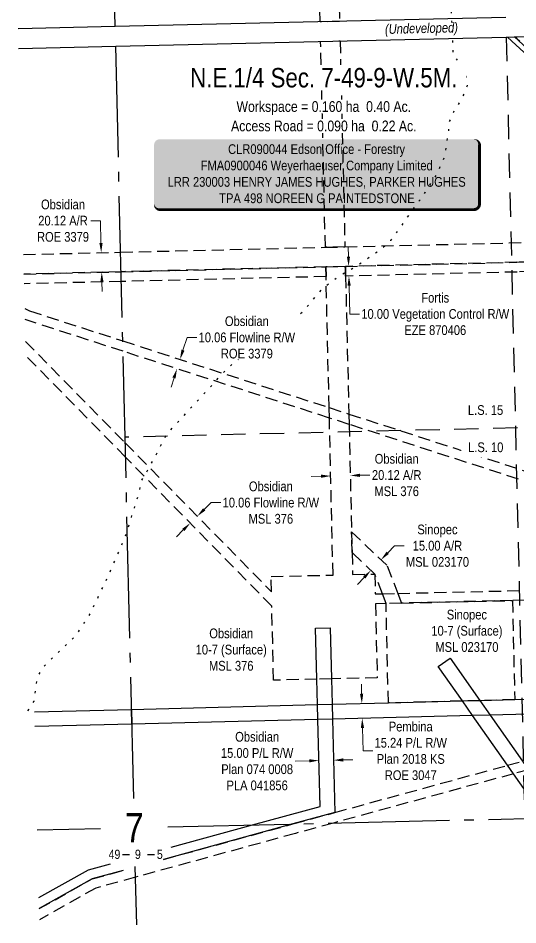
# Model space of a CAD drawing. Extents: x 612833 to 618292, y 5897289 to 5901614.
# Drawn here: x 613008 to 613523, y 5897338 to 5898271 of the extents above; entities that cross this region are included whole.
import ezdxf
from ezdxf.enums import TextEntityAlignment as Align

# ---------------------------------------------------------------- set-up
doc = ezdxf.new("R2010")
doc.units = 0
doc.header["$LTSCALE"] = 5
doc.header["$PDSIZE"] = 0.5
for name, pattern in [('foc-ACCESSROAD', [3.75, 2.5, -1.25]), ('foc-FLOWLINE', [3.75, 2.5, -1.25]), ('foc-LSD', [8, 5, -3]), ('foc-QUARTERLINE', [33, 25, -3, 2, -3]), ('foc-WHEELTRACKS', [2, 0.4, -1.6])]:
    doc.linetypes.add(name, pattern=pattern)
doc.layers.get('Defpoints').update_dxf_attribs({"color": 9})
for name, color, linetype in [('10', 1, 'Continuous'), ('9', 3, 'Continuous'), ('AS-SURFACE IMPACT', 7, 'Continuous'), ('C-AR', 13, 'foc-ACCESSROAD'), ('C-RW', 13, 'Continuous'), ('C-SYMBOL', 7, 'Continuous'), ('C-WS', 13, 'foc-ACCESSROAD'), ('F-EZE', 190, 'foc-FLOWLINE'), ('F-RW', 190, 'Continuous'), ('F-WS', 190, 'foc-ACCESSROAD'), ('L-AREAREQUIRED', 7, 'Continuous'), ('L-AREAWORK', 5, 'Continuous'), ('L-SEC', 7, 'Continuous'), ('L-SECLBL', 7, 'Continuous'), ('L-SECQ', 8, 'foc-QUARTERLINE'), ('L-SECTION-LSD', 7, 'foc-LSD'), ('T-WATER-P3', 160, 'foc-WHEELTRACKS')]:
    doc.layers.add(name, color=color, linetype=linetype)
for name, color, linetype, lineweight in [('C-RW-T', 13, 'Continuous', 9), ('C-WS-T', 13, 'Continuous', 9), ('F-EZE-T', 190, 'Continuous', 9), ('F-WS-T', 190, 'Continuous', 9), ('T-TEXT', 48, 'Continuous', 18)]:
    doc.layers.add(name, color=color, linetype=linetype, lineweight=lineweight)
doc.styles.add('100L', font='ARIALN.TTF', dxfattribs={"height": 11})
doc.styles.add('175L', font='ARIALN.TTF', dxfattribs={"height": 20})
doc.styles.add('80', font='ARIALN.TTF', dxfattribs={"height": 10})
doc.styles.add('80CG', font='ARIALN.TTF', dxfattribs={"height": 10})
doc.styles.add('80L', font='ARIALN.TTF', dxfattribs={"height": 10})
doc.styles.add('80LS', font='ARIALNI.TTF', dxfattribs={"height": 10})
doc.styles.add('SIMPLEX', font='ARIALN.TTF')
doc.dimstyles.new('Compass 5 000', dxfattribs={"dimscale": 5, "dimtxt": 9, "dimasz": 2, "dimexe": 0.2, "dimexo": 0.0625, "dimgap": 0.5, "dimtad": 0, "dimtih": 1, "dimtoh": 1, "dimzin": 0, "dimdsep": 46, "dimtxsty": '80CG', "dimcen": 0.1, "dimse1": 1, "dimse2": 1, "dimclrd": 256, "dimclrt": 256, "dimaunit": 1, "dimadec": 4, "dimazin": 0, "dimtfac": 0.06, "dimtofl": 0, "dimtmove": 0, "dimatfit": 1, "dimfxl": 0.2, "dimtolj": 1, "dimtzin": 0, "dimlwd": -1, "dimarcsym": 0})

# ---------------------------------------------------------------- blocks, each defined once
blk = doc.blocks.new('*D440')
at = {"layer": 'C-RW-T', "transparency": 16777216}
for p, q in [((613342.79, 5897507.58), (613352.79, 5897507.83)), ((613307.81, 5897506.71), (613293.29, 5897506.34))]:
    blk.add_line(p, q, dxfattribs=at)
for points in [[(613307.77, 5897508.37), (613307.85, 5897505.04), (613317.81, 5897506.96)], [(613342.75, 5897509.25), (613342.84, 5897505.92), (613332.8, 5897507.33)]]:
    blk.add_solid(points, dxfattribs=at)
at = {"layer": 'Defpoints', "color": 0, "transparency": 16777216}
for p in [(613317.54, 5897517.69), (613332.53, 5897518.06), (613317.81, 5897506.96)]:
    blk.add_point(p, dxfattribs=at)
at = {"layer": 'C-RW-T', "transparency": 16777216, "insert": (613254.2, 5897506.34), "char_height": 10, "attachment_point": 5, "style": '80CG'}
blk.add_mtext('\\A1;Obsidian\\P15.00 P/L R/W\\PPlan 074 0008\\PPLA 041856', dxfattribs=at)
blk = doc.blocks.new('*D443')
at = {"layer": 'C-WS-T', "transparency": 16777216}
for p, q in [((613199.69, 5897765.32), (613206.83, 5897772.33)), ((613206.83, 5897772.33), (613216.83, 5897772.33)), ((613178.25, 5897744.25), (613171.11, 5897737.24))]:
    blk.add_line(p, q, dxfattribs=at)
for points in [[(613198.53, 5897766.51), (613200.86, 5897764.13), (613192.56, 5897758.31)], [(613177.08, 5897745.44), (613179.41, 5897743.06), (613185.38, 5897751.26)]]:
    blk.add_solid(points, dxfattribs=at)
at = {"layer": 'Defpoints', "color": 0, "transparency": 16777216}
for p in [(613185.52, 5897751.12), (613192.56, 5897758.31), (613192.7, 5897758.17)]:
    blk.add_point(p, dxfattribs=at)
at = {"layer": 'C-WS-T', "transparency": 16777216, "insert": (613268.32, 5897772.33), "char_height": 10, "attachment_point": 5, "style": '80CG'}
blk.add_mtext('\\A1;Obsidian\\P10.06 Flowline R/W\\PMSL 376', dxfattribs=at)
blk = doc.blocks.new('*D444')
at = {"layer": 'C-WS-T', "transparency": 16777216}
for p, q in [((613319.92, 5897799.5), (613309.92, 5897799.26)), ((613360.04, 5897800.43), (613370.04, 5897800.67))]:
    blk.add_line(p, q, dxfattribs=at)
for points in [[(613319.88, 5897801.16), (613319.96, 5897797.83), (613329.92, 5897799.73)], [(613360, 5897802.1), (613360.08, 5897798.77), (613350.05, 5897800.2)]]:
    blk.add_solid(points, dxfattribs=at)
at = {"layer": 'Defpoints', "color": 0, "transparency": 16777216}
for p in [(613329.89, 5897801.15), (613350.01, 5897801.62), (613350.05, 5897800.2)]:
    blk.add_point(p, dxfattribs=at)
at = {"layer": 'C-WS-T', "transparency": 16777216, "insert": (613397.78, 5897800.67), "char_height": 10, "attachment_point": 5, "style": '80CG'}
blk.add_mtext('\\A1;Obsidian\\P20.12 A/R\\PMSL 376', dxfattribs=at)
blk = doc.blocks.new('*D445')
at = {"layer": 'Defpoints', "color": 0, "transparency": 16777216}
for p in [(613379.41, 5897715.64), (613381.66, 5897713.49), (613369.05, 5897704.78)]:
    blk.add_point(p, dxfattribs=at)
at = {"layer": 'F-WS-T', "transparency": 16777216}
for p, q in [((613388.56, 5897720.73), (613395.47, 5897727.96)), ((613395.47, 5897727.96), (613405.47, 5897727.96)), ((613364.4, 5897695.39), (613357.5, 5897688.16))]:
    blk.add_line(p, q, dxfattribs=at)
for points in [[(613387.36, 5897721.88), (613389.77, 5897719.58), (613381.66, 5897713.49)], [(613363.2, 5897696.54), (613365.61, 5897694.24), (613371.3, 5897702.63)]]:
    blk.add_solid(points, dxfattribs=at)
at = {"layer": 'F-WS-T', "transparency": 16777216, "insert": (613439.74, 5897727.96), "char_height": 10, "attachment_point": 5, "style": '80CG'}
blk.add_mtext('\\A1;Sinopec\\P15.00 A/R\\PMSL 023170', dxfattribs=at)
blk = doc.blocks.new('*D446')
at = {"layer": 'Defpoints', "color": 0, "transparency": 16777216}
for p in [(613397.7, 5897566.54), (613362.33, 5897550.4), (613398.09, 5897551.31)]:
    blk.add_point(p, dxfattribs=at)
at = {"layer": 'F-WS-T', "transparency": 16777216}
for p, q in [((613361.69, 5897575.63), (613361.44, 5897585.63)), ((613362.59, 5897540.4), (613363.19, 5897516.87)), ((613363.19, 5897516.87), (613373.19, 5897516.87))]:
    blk.add_line(p, q, dxfattribs=at)
for points in [[(613363.36, 5897575.67), (613360.03, 5897575.59), (613361.95, 5897565.63)], [(613364.25, 5897540.45), (613360.92, 5897540.36), (613362.33, 5897550.4)]]:
    blk.add_solid(points, dxfattribs=at)
at = {"layer": 'F-WS-T', "transparency": 16777216, "insert": (613412.27, 5897516.87), "char_height": 10, "attachment_point": 5, "style": '80CG'}
blk.add_mtext('\\A1;Pembina\\P15.24 P/L R/W\\PPlan 2018 KS\\PROE 3047', dxfattribs=at)
blk = doc.blocks.new('*D449')
at = {"layer": 'C-WS-T', "transparency": 16777216}
for p, q in [((613177.9, 5897929.16), (613182.14, 5897942.28)), ((613182.14, 5897942.28), (613192.14, 5897942.28)), ((613168.65, 5897900.55), (613165.58, 5897891.04))]:
    blk.add_line(p, q, dxfattribs=at)
for points in [[(613176.31, 5897929.67), (613179.48, 5897928.65), (613174.82, 5897919.65)], [(613167.06, 5897901.07), (613170.24, 5897900.04), (613171.73, 5897910.07)]]:
    blk.add_solid(points, dxfattribs=at)
at = {"layer": 'Defpoints', "color": 0, "transparency": 16777216}
for p in [(613174.82, 5897919.65), (613556.34, 5897796.33), (613553.24, 5897786.75)]:
    blk.add_point(p, dxfattribs=at)
at = {"layer": 'C-WS-T', "transparency": 16777216, "insert": (613243.63, 5897942.28), "char_height": 10, "attachment_point": 5, "style": '80CG', "bg_fill": 3, "box_fill_scale": 1.1, "bg_fill_color": 256, "bg_fill_true_color": 13158600, "bg_fill_transparency": 0}
blk.add_mtext('\\A1;Obsidian\\P10.06 Flowline R/W\\PROE 3379', dxfattribs=at)
blk = doc.blocks.new('*D450')
at = {"layer": 'C-WS-T', "transparency": 16777216}
for p, q in [((613092.96, 5898062.38), (613082.96, 5898062.38)), ((613093.51, 5898039.51), (613092.96, 5898062.38)), ((613094.47, 5897999.39), (613094.71, 5897989.39))]:
    blk.add_line(p, q, dxfattribs=at)
for points in [[(613095.18, 5898039.55), (613091.84, 5898039.47), (613093.75, 5898029.51)], [(613096.13, 5897999.43), (613092.8, 5897999.35), (613094.23, 5898009.38)]]:
    blk.add_solid(points, dxfattribs=at)
at = {"layer": 'Defpoints', "color": 0, "transparency": 16777216}
for p in [(613254.56, 5898033.35), (613255.04, 5898013.23), (613094.23, 5898009.38)]:
    blk.add_point(p, dxfattribs=at)
at = {"layer": 'C-WS-T', "transparency": 16777216, "insert": (613054.42, 5898062.38), "char_height": 10, "attachment_point": 5, "style": '80CG'}
blk.add_mtext('\\A1;Obsidian\\P20.12 A/R\\PROE 3379', dxfattribs=at)
blk = doc.blocks.new('*D453')
at = {"layer": 'Defpoints', "color": 0, "transparency": 16777216}
for p in [(613509.02, 5898019.3), (613348.63, 5898005.46), (613509.26, 5898009.3)]:
    blk.add_point(p, dxfattribs=at)
at = {"layer": 'F-EZE-T', "transparency": 16777216}
for p, q in [((613348.15, 5898025.46), (613347.91, 5898035.45)), ((613348.87, 5897995.46), (613349.56, 5897966.39)), ((613349.56, 5897966.39), (613359.56, 5897966.39))]:
    blk.add_line(p, q, dxfattribs=at)
for points in [[(613349.82, 5898025.5), (613346.48, 5898025.42), (613348.39, 5898015.46)], [(613350.53, 5897995.5), (613347.2, 5897995.42), (613348.63, 5898005.46)]]:
    blk.add_solid(points, dxfattribs=at)
at = {"layer": 'F-EZE-T', "transparency": 16777216, "insert": (613437.5, 5897966.39), "char_height": 10, "attachment_point": 5, "style": '80CG'}
blk.add_mtext('\\A1;Fortis\\P10.00 Vegetation Control R/W\\PEZE 870406', dxfattribs=at)
blk = doc.blocks.new('L-SECLBL')
at = {"layer": '9', "color": 7}
for p, q in [((-5.08, -27.83), (-12.29, -27.83)), ((20.7, -27.83), (13.5, -27.83))]:
    blk.add_line(p, q, dxfattribs=at)
at = {"layer": '10', "color": 2, "style": 'SIMPLEX'}
blk.add_attdef('SEC', text='', height=30, dxfattribs=at).set_placement((0, 0), align=Align.MIDDLE)
at = {"layer": '10', "color": 5, "style": '80L'}
blk.add_attdef('TWP', text='', height=9.5, dxfattribs=at).set_placement((-14.43, -27.37), align=Align.MIDDLE_RIGHT)
blk.add_attdef('RGE', text='', height=9.5, dxfattribs=at).set_placement((3.62, -27.37), align=Align.MIDDLE_CENTER)
blk.add_attdef('MER', text='', height=9.5, dxfattribs=at).set_placement((23.17, -27.37), align=Align.MIDDLE_LEFT)
blk = doc.blocks.new('*U505')
h = blk.add_hatch(color=255)
edge = h.paths.add_edge_path()
edge.add_line((-161.5, -37), (161.5, -37))
edge.add_arc((161.5, -31), 6, 270, 360)
edge.add_line((167.5, -31), (167.5, 29.5))
edge.add_arc((161.5, 29.5), 6, 0, 90)
edge.add_line((161.5, 35.5), (-161.5, 35.5))
edge.add_arc((-161.5, 29.5), 6, 90, 180)
edge.add_line((-167.5, 29.5), (-167.5, -31))
edge.add_arc((-161.5, -31), 6, 180, 270)
at = {"color": 44, "flags": 128}
blk.add_lwpolyline([(-161.5, -37, 3, 3, 0), (161.5, -37, 3, 3, 0.414214), (167.5, -31, 3, 3, 0), (167.5, 29.5, 3, 0, 0.414214), (161.5, 35.5, 0, 0, 0), (-161.5, 35.5, 0, 0, 0.414214), (-167.5, 29.5, 0, 0, 0), (-167.5, -31, 0, 3, 0.414214)], format="xyseb", close=True, dxfattribs=at)
at = {"color": 44, "style": '80'}
blk.add_attdef('ENTER_TEXT_001', (-35.99, -5), '', height=10, dxfattribs=at)

msp = doc.modelspace()

# ---------------------------------------------------------------- linework, layer by layer
at = {"layer": 'C-AR'}
for points in [[(613013.783, 5898027.597), (613113.754, 5898029.988), (613324.413, 5898035.025), (613344.539, 5898035.506), (613662.839, 5898043.11), (613769.547, 5898045.664), (613876.766, 5898048.233), (613886.816, 5898048.473), (613917.33, 5898049.203), (613917.813, 5898029.078), (613887.302, 5898028.348), (613877.251, 5898028.107), (613780.083, 5898025.784), (613663.311, 5898022.992), (613536.469, 5898019.957), (613521.465, 5898019.599), (613345.009, 5898015.38), (613324.884, 5898014.898), (613114.233, 5898009.862), (613014.263, 5898007.472)], [(613015.109, 5897971.995), (613020.1, 5897969.677), (613115.93, 5897938.698), (613328.274, 5897870.048), (613348.564, 5897863.488), (613772.748, 5897726.382), (613772.988, 5897715.727), (613348.814, 5897852.829), (613328.523, 5897859.389), (613116.184, 5897928.04), (613016.419, 5897960.289), (613015.376, 5897960.773)], [(613157.739, 5897405.223), (613290.999, 5897441.721), (613334.145, 5897453.543), (613511.804, 5897502.091), (613527.189, 5897506.296)], [(613533.335, 5897497.541), (613517.949, 5897493.336), (613336.802, 5897443.834), (613332.694, 5897442.703), (613293.692, 5897432.026), (613131.495, 5897387.6), (613129.084, 5897386.939), (613088.29, 5897375.765), (613030.096, 5897343.26)], [(613029.825, 5897354.638), (613084.449, 5897385.15), (613116.415, 5897393.905)]]:
    msp.add_lwpolyline(points, dxfattribs=at)
at = {"layer": 'C-RW'}
msp.add_lwpolyline([(613519.078, 5898251.538), (613676.275, 5898107.141), (613669.086, 5898106.957), (613511.877, 5898251.369), (613519.078, 5898251.538)], close=True, dxfattribs=at)
for points in [[(613165.669, 5897417.762), (613249.591, 5897440.746), (613318.989, 5897459.759), (613316.746, 5897549.244), (613316.364, 5897564.474), (613315.708, 5897590.66), (613314.395, 5897643.089), (613329.385, 5897643.463), (613330.699, 5897591.01), (613331.354, 5897564.854), (613331.736, 5897549.625), (613334.145, 5897453.543), (613290.999, 5897441.721), (613157.739, 5897405.223)], [(613029.556, 5897365.937), (613080.64, 5897394.472), (613103.204, 5897400.653)], [(613116.415, 5897393.905), (613084.449, 5897385.15), (613029.825, 5897354.638)]]:
    msp.add_lwpolyline(points, dxfattribs=at)
at = {"layer": 'C-WS'}
for points in [[(613334.572, 5898414.149), (613339.11, 5898267.43), (613318.984, 5898266.959), (613314.447, 5898413.671)], [(613015.916, 5897938.123), (613118.432, 5897833.771), (613268.956, 5897680.551), (613268.587, 5897696.326), (613332.305, 5897697.817), (613328.523, 5897859.389), (613328.274, 5897870.048), (613325.118, 5898004.896), (613324.884, 5898014.898), (613345.009, 5898015.38), (613345.244, 5898005.378), (613348.564, 5897863.488), (613348.814, 5897852.829), (613351.399, 5897742.356), (613351.896, 5897721.142), (613352.43, 5897698.287), (613375.297, 5897698.823), (613375.776, 5897678.397), (613383.042, 5897678.565), (613398.969, 5897678.935), (613773.614, 5897687.649)], [(613773.847, 5897677.587), (613516.888, 5897671.621), (613402.777, 5897668.976), (613386.85, 5897668.607), (613375.897, 5897668.354), (613377.794, 5897592.113), (613330.699, 5897591.01), (613315.708, 5897590.66), (613271.084, 5897589.616), (613269.301, 5897665.837), (613118.782, 5897819.051), (613016.267, 5897923.402)]]:
    msp.add_lwpolyline(points, dxfattribs=at)
for points in [[(613339.581, 5898247.326), (613344.539, 5898035.506), (613324.413, 5898035.025), (613319.456, 5898246.854), (613339.581, 5898247.326)], [(613533.586, 5898251.879), (613690.785, 5898107.478), (613676.275, 5898107.141), (613519.078, 5898251.538), (613533.586, 5898251.879)]]:
    msp.add_lwpolyline(points, close=True, dxfattribs=at)
at = {"layer": 'F-EZE'}
msp.add_lwpolyline([(613521.704, 5898009.598), (613345.246, 5898005.378), (613345.009, 5898015.381), (613521.465, 5898019.599), (613536.469, 5898019.958), (613663.311, 5898022.992), (613663.546, 5898012.989), (613536.708, 5898009.957), (613521.704, 5898009.598)], close=True, dxfattribs=at)
msp.add_lwpolyline([(613014.263, 5898007.472), (613114.233, 5898009.862), (613324.884, 5898014.899), (613325.118, 5898004.896), (613114.472, 5897999.86), (613014.501, 5897997.469)], dxfattribs=at)
at = {"layer": 'F-RW'}
for points in [[(613547.002, 5897347.745), (613544.497, 5897447.131), (613544.463, 5897447.696), (613543.942, 5897456.304), (613517.948, 5897493.336), (613511.803, 5897502.09), (613475.872, 5897553.281), (613465.363, 5897568.256), (613440.429, 5897603.776), (613452.713, 5897612.398), (613483.378, 5897568.714), (613493.888, 5897553.739), (613527.189, 5897506.295), (613533.334, 5897497.54), (613558.666, 5897461.45), (613559.48, 5897448.05), (613562.004, 5897348.099)], [(613717.734, 5897559.433), (613493.889, 5897553.741), (613475.874, 5897553.283), (613331.736, 5897549.625), (613316.746, 5897549.244), (613316.746, 5897549.244), (613125.331, 5897544.379), (613124.968, 5897559.609), (613316.364, 5897564.474), (613331.354, 5897564.854), (613389.223, 5897566.324), (613465.365, 5897568.258), (613483.379, 5897568.715), (613519.254, 5897569.627), (613755.173, 5897575.626)], [(613025, 5897557.066), (613124.967, 5897559.609), (613125.33, 5897544.379), (613025.363, 5897541.836)]]:
    msp.add_lwpolyline(points, dxfattribs=at)
at = {"layer": 'F-WS'}
msp.add_lwpolyline([(613465.365, 5897568.258), (613389.223, 5897566.324), (613386.85, 5897668.607), (613383.042, 5897678.565), (613375.297, 5897698.823), (613351.896, 5897721.142), (613351.399, 5897742.356), (613388.106, 5897707.346), (613398.969, 5897678.935), (613402.777, 5897668.976), (613516.888, 5897671.621), (613519.254, 5897569.627), (613483.379, 5897568.715), (613465.365, 5897568.258)], close=True, dxfattribs=at)
at = {"layer": 'L-SEC'}
for p, q in [((613509.994, 5898271.457), (613108.221, 5898262.023)), ((613108.221, 5898262.023), (613008.251, 5898259.693)), ((613510.475, 5898251.353), (613912.25, 5898260.787)), ((613108.701, 5898241.919), (613510.475, 5898251.353)), ((613008.73, 5898239.589), (613108.701, 5898241.919))]:
    msp.add_line(p, q, dxfattribs=at)
at = {"layer": 'L-SECQ'}
for p, q in [((613108.222, 5898262.024), (613090.009, 5899026.124)), ((613127.154, 5897467.878), (613108.701, 5898241.92)), ((613162.383, 5897438.699), (613931.553, 5897456.845)), ((613027.897, 5897435.527), (613093.12, 5897437.065)), ((613130.252, 5897337.913), (613128.822, 5897397.898))]:
    msp.add_line(p, q, dxfattribs=at)
at = {"layer": 'L-SECTION-LSD', "flags": 128}
for points in [[(613510.475, 5898251.353), (613529.442, 5897447.359)], [(613921.903, 5897858.815), (613118.291, 5897839.657)]]:
    msp.add_lwpolyline(points, dxfattribs=at)
at = {"layer": 'T-WATER-P3', "flags": 128}
for points in [[(613452.306, 5898164.379), (613456.477, 5898174.552), (613465.152, 5898187.894), (613470.658, 5898201.402), (613469.323, 5898210.241), (613464.318, 5898222.916), (613456.144, 5898232.755), (613451.314, 5898346.979), (613444.302, 5898417.079), (613434.79, 5898450.654), (613421.109, 5898471.001), (613393.383, 5898499.747), (613356.346, 5898548.445), (613324.783, 5898592.22), (613297.052, 5898627.467), (613290.212, 5898648.98), (613286.041, 5898678.165), (613284.871, 5898738.604), (613291.21, 5898770.624), (613307.059, 5898822.389), (613308.56, 5898831.228)], [(613018.365, 5897558.212), (613024.665, 5897567.989), (613027.98, 5897591.022), (613032.787, 5897601.793), (613045.385, 5897614.222), (613068.427, 5897636.261), (613082.535, 5897658.351), (613100.289, 5897695.359), (613118.031, 5897735.831), (613132.287, 5897780.407), (613135.287, 5897794.737), (613149.709, 5897820.256), (613161.147, 5897842.793), (613223.683, 5897910.481), (613237.276, 5897922.081), (613290.35, 5897960.892), (613300.793, 5897968.349), (613323.029, 5897994.079), (613337.285, 5898004.519), (613356.514, 5898015.952), (613380.586, 5898032.406), (613391.858, 5898041.852), (613427.181, 5898091.545), (613438.629, 5898109.005), (613447.271, 5898128.26), (613451.305, 5898154.206), (613452.306, 5898164.379)]]:
    msp.add_lwpolyline(points, dxfattribs=at)

# ---------------------------------------------------------------- block references
at = {"layer": 'AS-SURFACE IMPACT', "color": 6}
ref = msp.add_blockref('*U505', (613315.584, 5898110.756), dxfattribs=at)
ref.add_attrib('ENTER_TEXT_001', 'CLR090044 Edson Office - Forestry', (613224.305, 5898131.018), dxfattribs={"layer": '0', "color": 44, "height": 10, "style": '80'})
ref.add_attrib('ENTER_TEXT_002', 'FMA0900046 Weyerhaeuser Company Limited', (613196.13, 5898114.174), dxfattribs={"layer": '0', "color": 44, "height": 10, "style": '80'})
ref.add_attrib('ENTER_TEXT_003', 'LRR 230003 HENRY JAMES HUGHES, PARKER HUGHES', (613162.075, 5898097.33), dxfattribs={"layer": '0', "color": 44, "height": 10, "style": '80'})
ref.add_attrib('ENTER_TEXT_004', 'TPA 498 NOREEN G PAINTEDSTONE', (613215.175, 5898080.486), dxfattribs={"layer": '0', "color": 44, "height": 10, "style": '80'})
at = {"layer": 'L-SECLBL'}
msp.add_blockref('L-SECLBL', (613127.869, 5897437.885), dxfattribs=at).add_auto_attribs({'SEC': '7', 'TWP': '49', 'RGE': '9', 'MER': '5'})

# ---------------------------------------------------------------- texts
at = {"layer": 'C-RW-T', "insert": (613227.539, 5897621.066), "char_height": 10, "width": 72.62387, "attachment_point": 5, "style": '80CG'}
msp.add_mtext('\\A1;Obsidian\\P10-7 (Surface)\\PMSL 376', dxfattribs=at)
at = {"layer": 'F-WS-T', "insert": (613470.067, 5897640.39), "char_height": 10, "width": 72.62387, "attachment_point": 5, "style": '80CG'}
msp.add_mtext('\\A1;Sinopec\\P10-7 (Surface)\\PMSL 023170', dxfattribs=at)
at = {"layer": 'T-TEXT', "style": '80LS'}
msp.add_text('(Undeveloped)', height=10, rotation=1.34515, dxfattribs=at).set_placement((613423.254, 5898260.397), align=Align.MIDDLE_CENTER)

# ---------------------------------------------------------------- dimensions: what is measured, and where the dimension line sits
at = {"layer": 'C-RW-T'}
dim = msp.add_linear_dim(base=(613317.806, 5897506.956), p1=(613332.527, 5897518.063), p2=(613317.537, 5897517.687), angle=181.43624, text='Obsidian\\P15.00 P/L R/W\\PPlan 074 0008\\PPLA 041856', dimstyle='Compass 5 000', dxfattribs=at)
dim.commit()
dim.dimension.update_dxf_attribs({"geometry": '*D440', "text_midpoint": (613254.203, 5897506.341), "dimtype": 161})
at = {"layer": 'C-WS-T'}
for p1, p2, distance, text, picture, middle in [((613329.886, 5897801.152), (613350.012, 5897801.623), -1.422, 'Obsidian\\P20.12 A/R\\PMSL 376', '*D444', (613397.775, 5897800.669)), ((613185.521, 5897751.117), (613192.701, 5897758.171), 0.201, 'Obsidian\\P10.06 Flowline R/W\\PMSL 376', '*D443', (613268.321, 5897772.331))]:
    dim = msp.add_aligned_dim(p1=p1, p2=p2, distance=distance, text=text, dimstyle='Compass 5 000', dxfattribs=at)
    dim.commit()
    dim.dimension.update_dxf_attribs({"geometry": picture, "text_midpoint": middle})
at = {"layer": 'F-WS-T'}
dim = msp.add_aligned_dim(p1=(613369.054, 5897704.777), p2=(613379.412, 5897715.638), distance=-3.11, text='Sinopec\\P15.00 A/R\\PMSL 023170', dimstyle='Compass 5 000', dxfattribs=at)
dim.commit()
dim.dimension.update_dxf_attribs({"geometry": '*D445', "text_midpoint": (613439.74, 5897727.964)})
dim = msp.add_linear_dim(base=(613362.335, 5897550.401), p1=(613397.699, 5897566.54), p2=(613398.086, 5897551.309), angle=271.453884, text='Pembina\\P15.24 P/L R/W\\PPlan 2018 KS\\PROE 3047', dimstyle='Compass 5 000', dxfattribs=at)
dim.commit()
dim.dimension.update_dxf_attribs({"geometry": '*D446', "text_midpoint": (613412.272, 5897516.873), "dimtype": 161})

# ---------------------------------------------------------------- next in the draw order: texts
at = {"layer": 'C-SYMBOL', "color": 3, "insert": (613322.782, 5898219.505), "char_height": 20, "width": 286.53479, "attachment_point": 2, "style": '175L', "bg_fill": 3, "box_fill_scale": 1.15, "bg_fill_color": 256, "bg_fill_true_color": 256, "bg_fill_transparency": 0}
msp.add_mtext('N.E.1/4 Sec. 7-49-9-W.5M.', dxfattribs=at)
at = {"layer": 'L-AREAWORK', "color": 5, "insert": (613322.797, 5898165.359), "char_height": 11, "width": 190.93929, "attachment_point": 2, "style": '100L', "bg_fill": 3, "box_fill_scale": 1.15, "bg_fill_color": 256, "bg_fill_true_color": 256, "bg_fill_transparency": 0}
msp.add_mtext('Access Road = 0.090 ha  0.22 Ac.', dxfattribs=at)
at = {"layer": 'L-SECTION-LSD', "char_height": 10, "attachment_point": 1, "style": '100L', "bg_fill": 3, "box_fill_scale": 1.5, "bg_fill_color": 256, "bg_fill_transparency": 0}
for s, width, insert in [('\\pi1.8458;L.S. 15', 36.85945, (613469.254, 5897872.565)), ('\\pi2.02908;L.S. 10', 36.95405, (613469.254, 5897834.28))]:
    msp.add_mtext_dynamic_manual_height_columns(s, width=width, gutter_width=55, heights=[0], dxfattribs=dict(at, insert=insert))

# ---------------------------------------------------------------- next in the draw order: texts
at = {"layer": 'L-AREAREQUIRED', "color": 5, "insert": (613322.782, 5898185.359), "char_height": 11, "width": 179.70668, "attachment_point": 2, "style": '100L', "bg_fill": 3, "box_fill_scale": 1.15, "bg_fill_color": 256, "bg_fill_true_color": 256, "bg_fill_transparency": 0}
msp.add_mtext('Workspace = 0.160 ha  0.40 Ac.', dxfattribs=at)

# ---------------------------------------------------------------- next in the draw order: dimensions: what is measured, and where the dimension line sits
at = {"layer": 'C-WS-T'}
dim = msp.add_linear_dim(base=(613174.822, 5897919.646), p1=(613553.245, 5897786.752), p2=(613556.341, 5897796.33), angle=72.087885, text='Obsidian\\P10.06 Flowline R/W\\PROE 3379', dimstyle='Compass 5 000', override={"dimtfill": 1}, dxfattribs=at)
dim.commit()
dim.dimension.update_dxf_attribs({"geometry": '*D449', "text_midpoint": (613243.633, 5897942.284), "dimtype": 161})

# ---------------------------------------------------------------- next in the draw order: dimensions: what is measured, and where the dimension line sits
dim = msp.add_linear_dim(base=(613094.23, 5898009.384), p1=(613254.56, 5898033.355), p2=(613255.041, 5898013.229), angle=271.369637, text='Obsidian\\P20.12 A/R\\PROE 3379', dimstyle='Compass 5 000', dxfattribs=at)
dim.commit()
dim.dimension.update_dxf_attribs({"geometry": '*D450', "text_midpoint": (613054.415, 5898062.384), "dimtype": 161})
at = {"layer": 'F-EZE-T'}
dim = msp.add_linear_dim(base=(613348.628, 5898005.459), p1=(613509.02, 5898019.301), p2=(613509.259, 5898009.3), angle=271.369749, text='Fortis\\P10.00 Vegetation Control R/W\\PEZE 870406', dimstyle='Compass 5 000', dxfattribs=at)
dim.commit()
dim.dimension.update_dxf_attribs({"geometry": '*D453', "text_midpoint": (613437.496, 5897966.389), "dimtype": 161})

doc.saveas('drawing.dxf')
